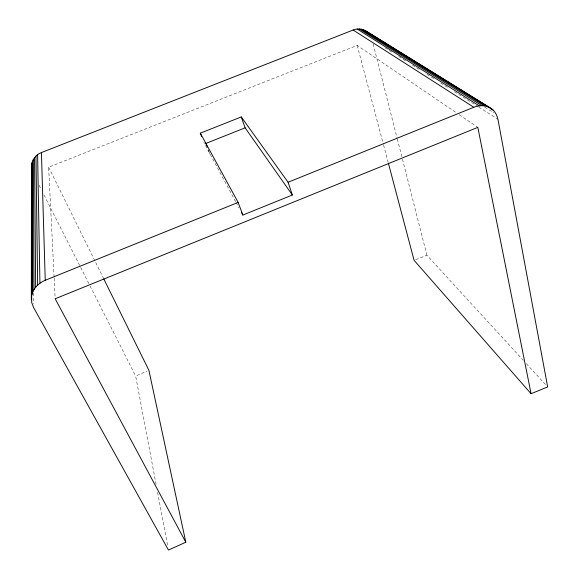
<?xml version="1.0" encoding="UTF-8"?>
<svg xmlns="http://www.w3.org/2000/svg" width="579" height="579" viewBox="0 0 579 579"><rect width="100%" height="100%" fill="white"/><g stroke="black" fill="none" stroke-linecap="round" stroke-linejoin="round"><path stroke-width="0.43" stroke-dasharray="2.9 2.17" d="M156.077 484.362L135.66 376.06L147.232 370.994M54.093 277.138L48.636 167.165L357.207 45.415L456.238 112.688M415.686 259.682L426.933 255.281L523.271 360.333M484.775 107.129L493.981 112.876M384.999 47.767L392.627 52.595M398.736 56.46L407.124 61.765M412.465 65.145L420.861 70.457M426.962 74.315L434.597 79.142M440.699 83.007L448.327 87.834M454.435 91.692L478.088 106.652M478.847 107.137L497.926 119.202M459.212 114.707L477.827 127.358M526.318 363.655L546.438 385.6M235.617 201.63L203.83 142.333M236.044 202.418L239.033 207.941M39.126 185.345L41.167 189.369M44.011 195.007L80.264 266.622M80.669 267.426L89.636 285.129M90.042 285.932L135.66 376.06M48.636 167.165L103.352 278.021M208.187 149.491L209.099 151.872M209.403 152.661L210.003 154.253M357.207 45.415L383.327 144.128M383.559 145.003L388.183 162.475M373.137 43.932L397.143 138.251M397.368 139.126L402.26 158.342M402.477 159.211L426.933 255.281M157.582 492.345L167.628 545.613M54.136 278.043L55.164 298.778M33.502 293.068L33.546 303.874"/><path stroke-width="0.87" d="M103.75 278.832L148.883 370.271L185.816 542.226L168.467 550.05L33.56 307.478L31.679 302.477L31.418 167.288C31.034 160.817 35.478 154.832 41.427 152.567L353.132 30.021C357.518 28.342 362.693 28.624 366.565 31.418L491.477 108.686C495.009 111.146 496.948 115.112 497.926 119.202L547.662 386.924L531.081 393.713L414.079 260.311L388.415 163.343M31.338 299.842L31.461 165.225M31.404 297.186C32.2 289.406 38.214 283.145 45.242 280.287L238.128 202.418L242.869 215.048L292.359 195.014L288.067 182.255L241.269 116.922L200.32 133.17L201.593 136.506M288.067 182.255L473.81 107.267C479.513 105.023 486.367 104.98 491.477 108.686M206.124 143.339L245.112 127.836L292.359 195.014M364.893 30.405L489.349 107.404M368.845 33.148L377.305 38.388M378.84 39.336L390.369 46.479M391.903 47.435L398.822 51.719M400.357 52.667L402.666 54.1M404.2 55.048L407.276 56.952M408.817 57.907L411.886 59.811M413.428 60.766L445.707 80.763M448.008 82.189L450.317 83.622M451.852 84.57L454.928 86.474M456.469 87.429L458.771 88.855M461.079 90.288L463.381 91.714M464.923 92.669L467.998 94.572M469.533 95.521L472.609 97.431M474.143 98.379L484.905 105.045M486.44 106L489.516 107.904M491.05 108.852L493.359 110.285M363.076 29.645L487.026 106.456M361.158 29.16L484.529 105.877M359.175 28.95L481.916 105.668M357.149 29.022L479.224 105.827M353.132 30.021L473.81 107.267M366.565 31.418L368.078 32.67M200.32 133.17L238.128 202.418M241.588 212.681L242.869 215.048M185.816 542.226L55.164 298.778L477.827 127.358L531.081 393.713M205.762 143.143L207.282 147.109M241.269 116.922L245.112 127.836M31.418 167.288L31.577 168.655M41.427 152.567L45.242 280.287M37.599 154.665L39.929 283.211M35.956 156.048L37.649 285.085M34.537 157.626L35.674 287.198M33.358 159.363L34.031 289.507M32.438 161.23L32.764 291.968M31.809 163.198L31.881 294.545"/></g></svg>
